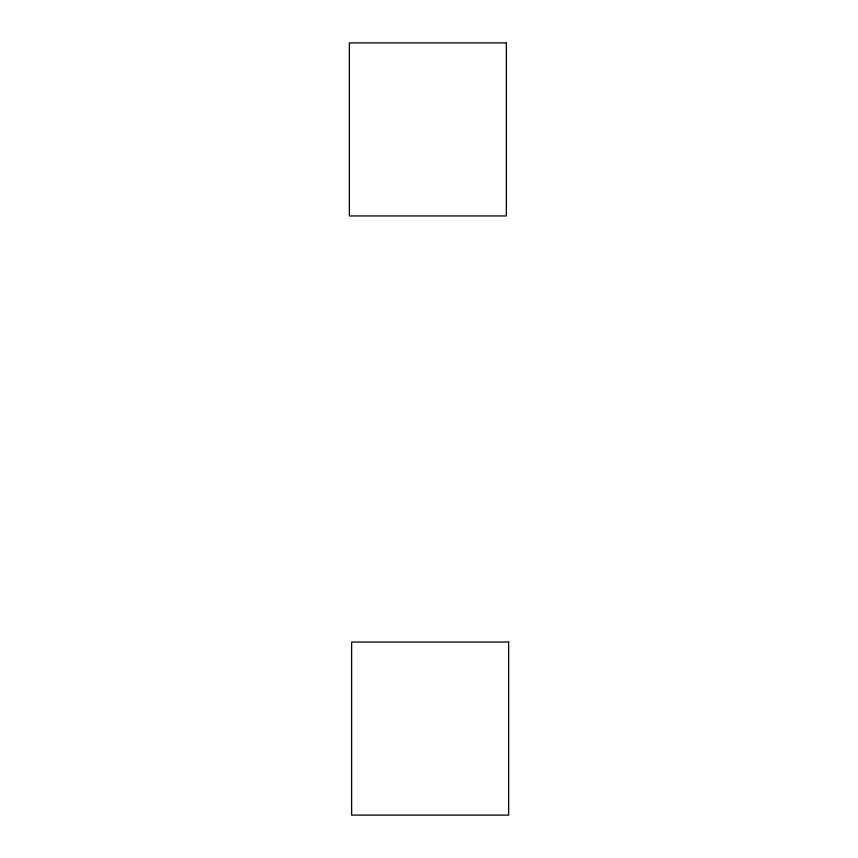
<?xml version="1.0" encoding="UTF-8"?>
<svg xmlns="http://www.w3.org/2000/svg" width="858" height="858" viewBox="0 0 858 858"><rect width="100%" height="100%" fill="white"/><g stroke="black" fill="none" stroke-linecap="round" stroke-linejoin="round"><path stroke-width="1.29" d="M506.37 42.9L349.345 42.9L349.345 215.948L506.37 215.948L506.37 42.9M508.655 642.052L351.63 642.052L351.63 815.1L508.655 815.1L508.655 642.052"/></g></svg>
